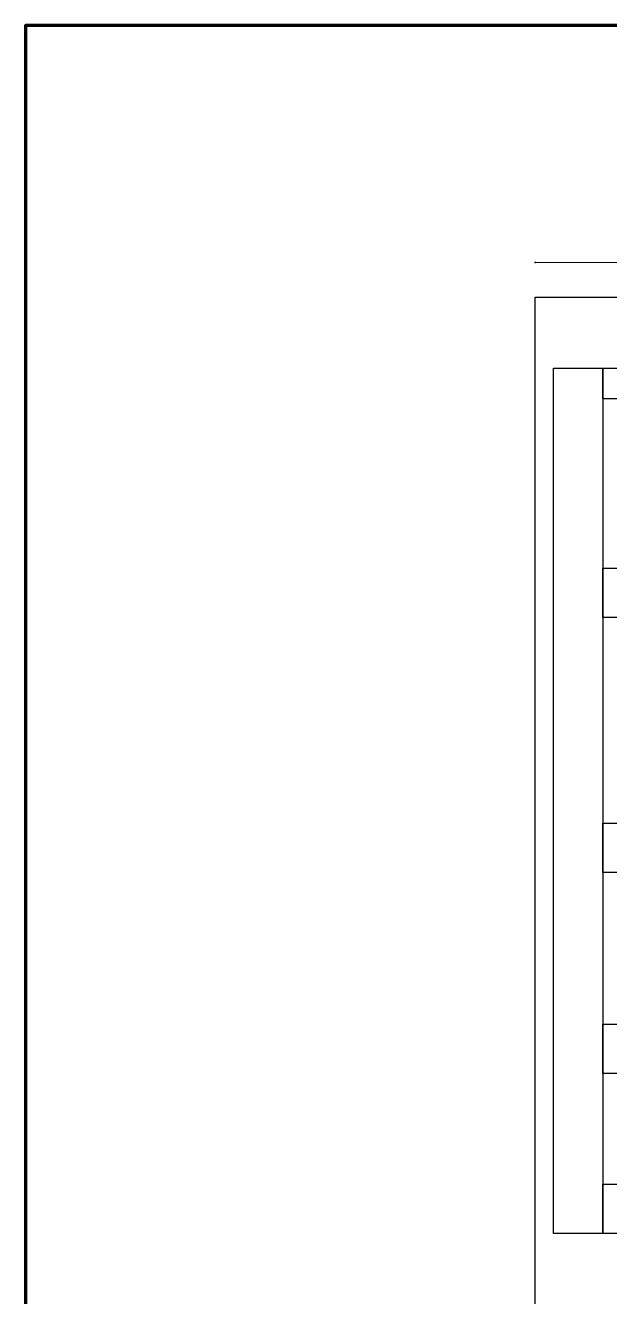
# Model space of a CAD drawing. Header units: millimetres. Extents: x -6000 to 26000, y -6000 to 26000.
# Drawn here: x 20 to 85.9, y -5219.4 to -5075.9 of the extents above; entities that cross this region are included whole.
import ezdxf

# ---------------------------------------------------------------- set-up
doc = ezdxf.new("R2010")
doc.units = ezdxf.units.MM
doc.header["$MEASUREMENT"] = 0
doc.layers.add('0_Ном._пера__246', color=7, linetype='Continuous', lineweight=100)
doc.layers.add('Чертеж и Рисунок_Ном._пера__21', color=7, linetype='Continuous', lineweight=30)
doc.layers.add('Чертеж и Рисунок_Ном._пера__65', color=7, linetype='Continuous', lineweight=40, true_color=0x83aefe)
doc.layers.add('Чертеж и Рисунок_Ном._пера__85', color=7, linetype='Continuous', lineweight=5, true_color=0x66b7ff)

msp = doc.modelspace()

# ---------------------------------------------------------------- linework, layer by layer
at = {"layer": '0_Ном._пера__246', "color": 7, "linetype": 'Continuous', "lineweight": 100, "flags": 128}
msp.add_lwpolyline([(415, -5362.86), (415, -5075.86), (20, -5075.86), (20, -5362.86)], close=True, dxfattribs=at)
at = {"layer": 'Чертеж и Рисунок_Ном._пера__21', "color": 7, "linetype": 'Continuous', "lineweight": 30}
for p, q in [((77.53, -5106.53), (161.04, -5106.53)), ((77.53, -5356.91), (77.53, -5106.53)), ((79.62, -5212.24), (79.62, -5114.55)), ((79.62, -5114.55), (85.19, -5114.55)), ((85.19, -5114.55), (153.36, -5114.55)), ((85.19, -5118.03), (85.19, -5114.55)), ((85.19, -5114.55), (85.19, -5212.24)), ((153.36, -5118.03), (85.19, -5118.03)), ((85.19, -5137.13), (153.36, -5137.13)), ((85.19, -5142.7), (85.19, -5137.13)), ((153.36, -5142.7), (85.19, -5142.7)), ((85.19, -5165.93), (153.36, -5165.93)), ((85.19, -5171.49), (85.19, -5165.93)), ((153.36, -5171.49), (85.19, -5171.49)), ((85.19, -5188.62), (153.36, -5188.62)), ((85.19, -5194.18), (85.19, -5188.62)), ((153.36, -5194.18), (85.19, -5194.18)), ((85.19, -5206.67), (153.36, -5206.67)), ((85.19, -5212.24), (85.19, -5206.67)), ((85.19, -5212.24), (79.62, -5212.24)), ((153.36, -5212.24), (85.19, -5212.24))]:
    msp.add_line(p, q, dxfattribs=at)
at = {"layer": 'Чертеж и Рисунок_Ном._пера__65', "color": 161, "linetype": 'Continuous', "lineweight": 40, "true_color": 0x83aefe}
msp.add_line((77.57, -5102.59), (77.5, -5102.66), dxfattribs=at)
at = {"layer": 'Чертеж и Рисунок_Ном._пера__85', "color": 151, "linetype": 'Continuous', "lineweight": 5, "true_color": 0x66b7ff}
for p, q in [((77.48, -5102.62), (77.53, -5102.62)), ((77.53, -5102.69), (77.53, -5102.56)), ((77.53, -5102.62), (161.04, -5102.62))]:
    msp.add_line(p, q, dxfattribs=at)

doc.saveas('drawing.dxf')
